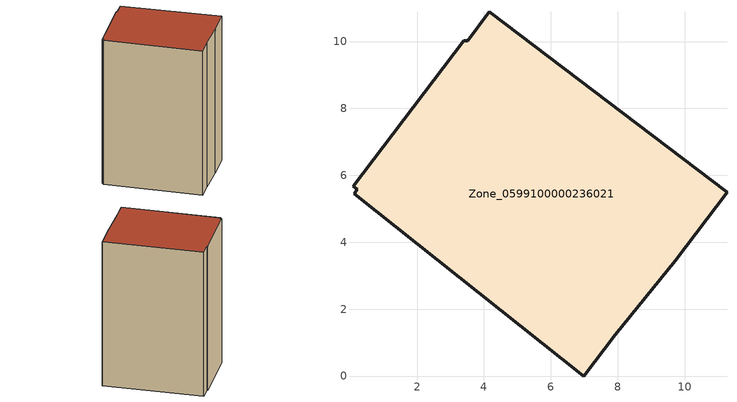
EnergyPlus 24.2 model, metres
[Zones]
Zone_0599100000236021
 floor ground (C_G): 7.92,1.23 6.99,0 0.12,5.45 0.22,5.58 0.1,5.67 3.39,10.02 3.52,10.03 4.16,10.89 11.27,5.5 9.71,3.45 z0
 wall outside (C_F): 6.99,0 7.92,1.23 9.71,3.45 11.27,5.5 4.16,10.89 3.52,10.03 3.39,10.02 0.1,5.67 0.22,5.58 0.12,5.45 6.99,0 z0:13.72
 roof outside (C_R): 11.27,5.5 4.16,10.89 3.52,10.03 3.39,10.02 0.1,5.67 0.22,5.58 0.12,5.45 6.99,0 7.92,1.23 9.71,3.45 z13.72
[BUILDING]
Pand.0599100000236021: North Axis=0; Terrain=City; Loads Convergence Tolerance Value=0.04; Temperature Convergence Tolerance Value=0.4; Solar Distribution=FullExterior; Maximum Number of Warmup Days=25; Minimum Number of Warmup Days=1
[Site:Location]
Rotterdam.The.Hague.AP_ZH_NLD Design_Conditions: Latitude=51.96; Longitude=4.45; Time Zone=1; Elevation=-4.5
[SITE:GROUNDTEMPERATURE:BUILDINGSURFACE]
18, 18, 18, 18, 18, 18, 18, 18, 18, 18, 18, 18
[MATERIAL] Thermal Absorptance=0.9; Solar Absorptance=0.7; Visible Absorptance=0.7
Name | Roughness | Thickness | Conductivity | Density | Specific Heat
G.TI.1946 | MediumSmooth | 0.15 | 1 | 540 | 1210
F.TI.1946 | Rough | 0.3 | 0.857143 | 1920 | 840
R.TI.1946 | MediumRough | 0.2 | 0.1 | 1500 | 1000
[CONSTRUCTION]
C_G: G.TI.1946
C_F: F.TI.1946
C_R: R.TI.1946
[ZONE]
Zone_0599100000236021: Type=1; Multiplier=1; Ceiling Height=Autocalculate; Volume=Autocalculate; Floor Area=autocalculate; Part of Total Floor Area=Yes
[ZONEINFILTRATION:DESIGNFLOWRATE]
Infil_Zone_0599100000236021: Zone or ZoneList or Space or SpaceList=Zone_0599100000236021; Schedule=AlwaysOn; Design Flow Rate Calculation Method=Flow/Area; Flow Rate per Floor Area=0.003; Constant Term Coefficient=1; Temperature Term Coefficient=0; Velocity Term Coefficient=0; Velocity Squared Term Coefficient=0
[HVACTEMPLATE:ZONE:IDEALLOADSAIRSYSTEM]
Zone_0599100000236021: Maximum Heating Supply Air Temperature=50; Minimum Cooling Supply Air Temperature=13; Maximum Heating Supply Air Humidity Ratio=0.0156; Minimum Cooling Supply Air Humidity Ratio=0.0077; Heating Limit=NoLimit; Cooling Limit=NoLimit; Dehumidification Control Type=ConstantSensibleHeatRatio; Cooling Sensible Heat Ratio=0.7; Dehumidification Setpoint=60; Humidification Control Type=None; Humidification Setpoint=30; Outdoor Air Method=None; Outdoor Air Flow Rate per Person=0.00944; Outdoor Air Flow Rate per Zone Floor Area=0; Outdoor Air Flow Rate per Zone=0; Demand Controlled Ventilation Type=None; Outdoor Air Economizer Type=NoEconomizer; Heat Recovery Type=None; Sensible Heat Recovery Effectiveness=0.7; Latent Heat Recovery Effectiveness=0.65
[ZONECONTROL:THERMOSTAT]
ThermostatControl_Zone_0599100000236021: Zone or ZoneList=Zone_0599100000236021; Control Type Schedule=DualSetpointControlType; Control 1=Thermostat_Zone_0599100000236021; Temperature Difference Between Cutout And Setpoint=0
[THERMOSTATSETPOINT:DUALSETPOINT]
Thermostat_Zone_0599100000236021: Heating Setpoint Temperature Schedule=HeatingSetpoint_Zone_0599100000236021; Cooling Setpoint Temperature Schedule=CoolingSetpoint_Zone_0599100000236021
[SCHEDULE:COMPACT]
HeatingSetpoint_Zone_0599100000236021: Through: 12/31, For: AllDays, Until: 24:00, 21
CoolingSetpoint_Zone_0599100000236021: Through: 12/31, For: AllDays, Until: 24:00, 24
DualSetpointControlType: Through: 12/31, For: AllDays, Until: 24:00, 4
AlwaysOn: Through: 12/31, For: AllDays, Until: 24:00, 1
